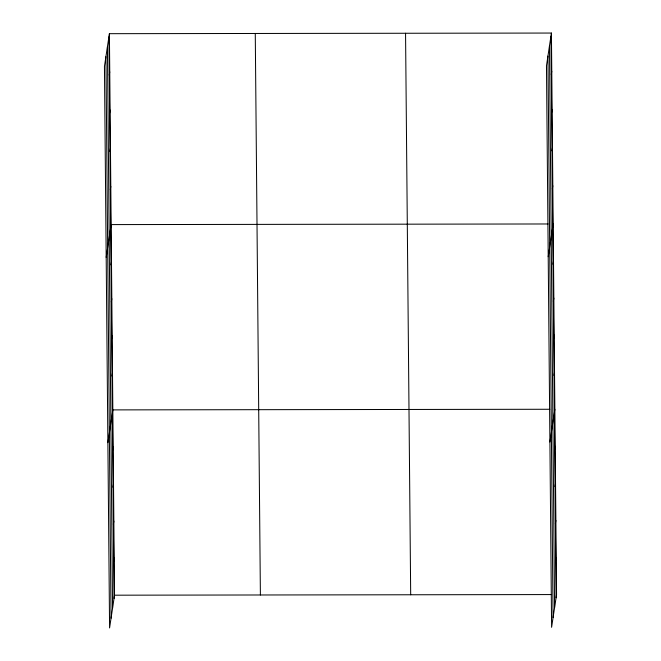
<?xml version="1.0" encoding="UTF-8"?>
<svg xmlns="http://www.w3.org/2000/svg" width="661" height="661" viewBox="0 0 661 661"><rect width="100%" height="100%" fill="white"/><g stroke="black" fill="none" stroke-linecap="round" stroke-linejoin="round"><path stroke-width="0.99" d="M109.404 33.686L104.446 66.439L109.577 627.95L114.527 595.189L109.404 33.686L551.423 33.05L556.554 594.561L551.596 627.314L546.473 65.811L551.423 33.05M109.263 75.114L109.751 71.867M109.61 113.295L110.098 110.048M109.957 151.476L110.445 148.229M110.304 189.657L110.8 186.419M106.19 257.352L111.147 224.6L548.101 223.972M110.99 264.904L111.486 261.657M111.329 301.961L111.825 298.714M111.668 339.019L112.163 335.78M112.006 376.076L112.502 372.837M107.883 442.655L112.841 409.894L549.795 409.266M112.684 450.199L113.171 446.952M113.023 487.256L113.51 484.017M113.361 524.322L113.849 521.075M113.7 561.379L114.188 558.132M551.282 74.478L551.77 71.231M551.629 112.659L552.125 109.412M551.976 150.84L552.472 147.601M552.332 189.021L552.819 185.782M548.217 256.716L553.166 223.963M553.017 264.268L553.505 261.021M553.356 301.325L553.844 298.086M553.695 338.382L554.182 335.144M554.034 375.448L554.521 372.201M549.902 442.019L554.86 409.258M554.711 449.563L555.199 446.324M555.042 486.62L555.537 483.381M555.38 523.686L555.876 520.438M555.719 560.743L556.215 557.496M114.527 595.189L551.489 594.57M550.935 36.297L556.058 597.8M549.465 46.03L554.587 607.542M547.944 56.069L553.067 617.572M405.557 33.257L410.688 594.768M255.27 33.471L260.393 594.983M108.916 36.925L114.039 598.436M107.437 46.667L112.568 608.178M105.925 56.706L111.048 618.209"/></g></svg>
